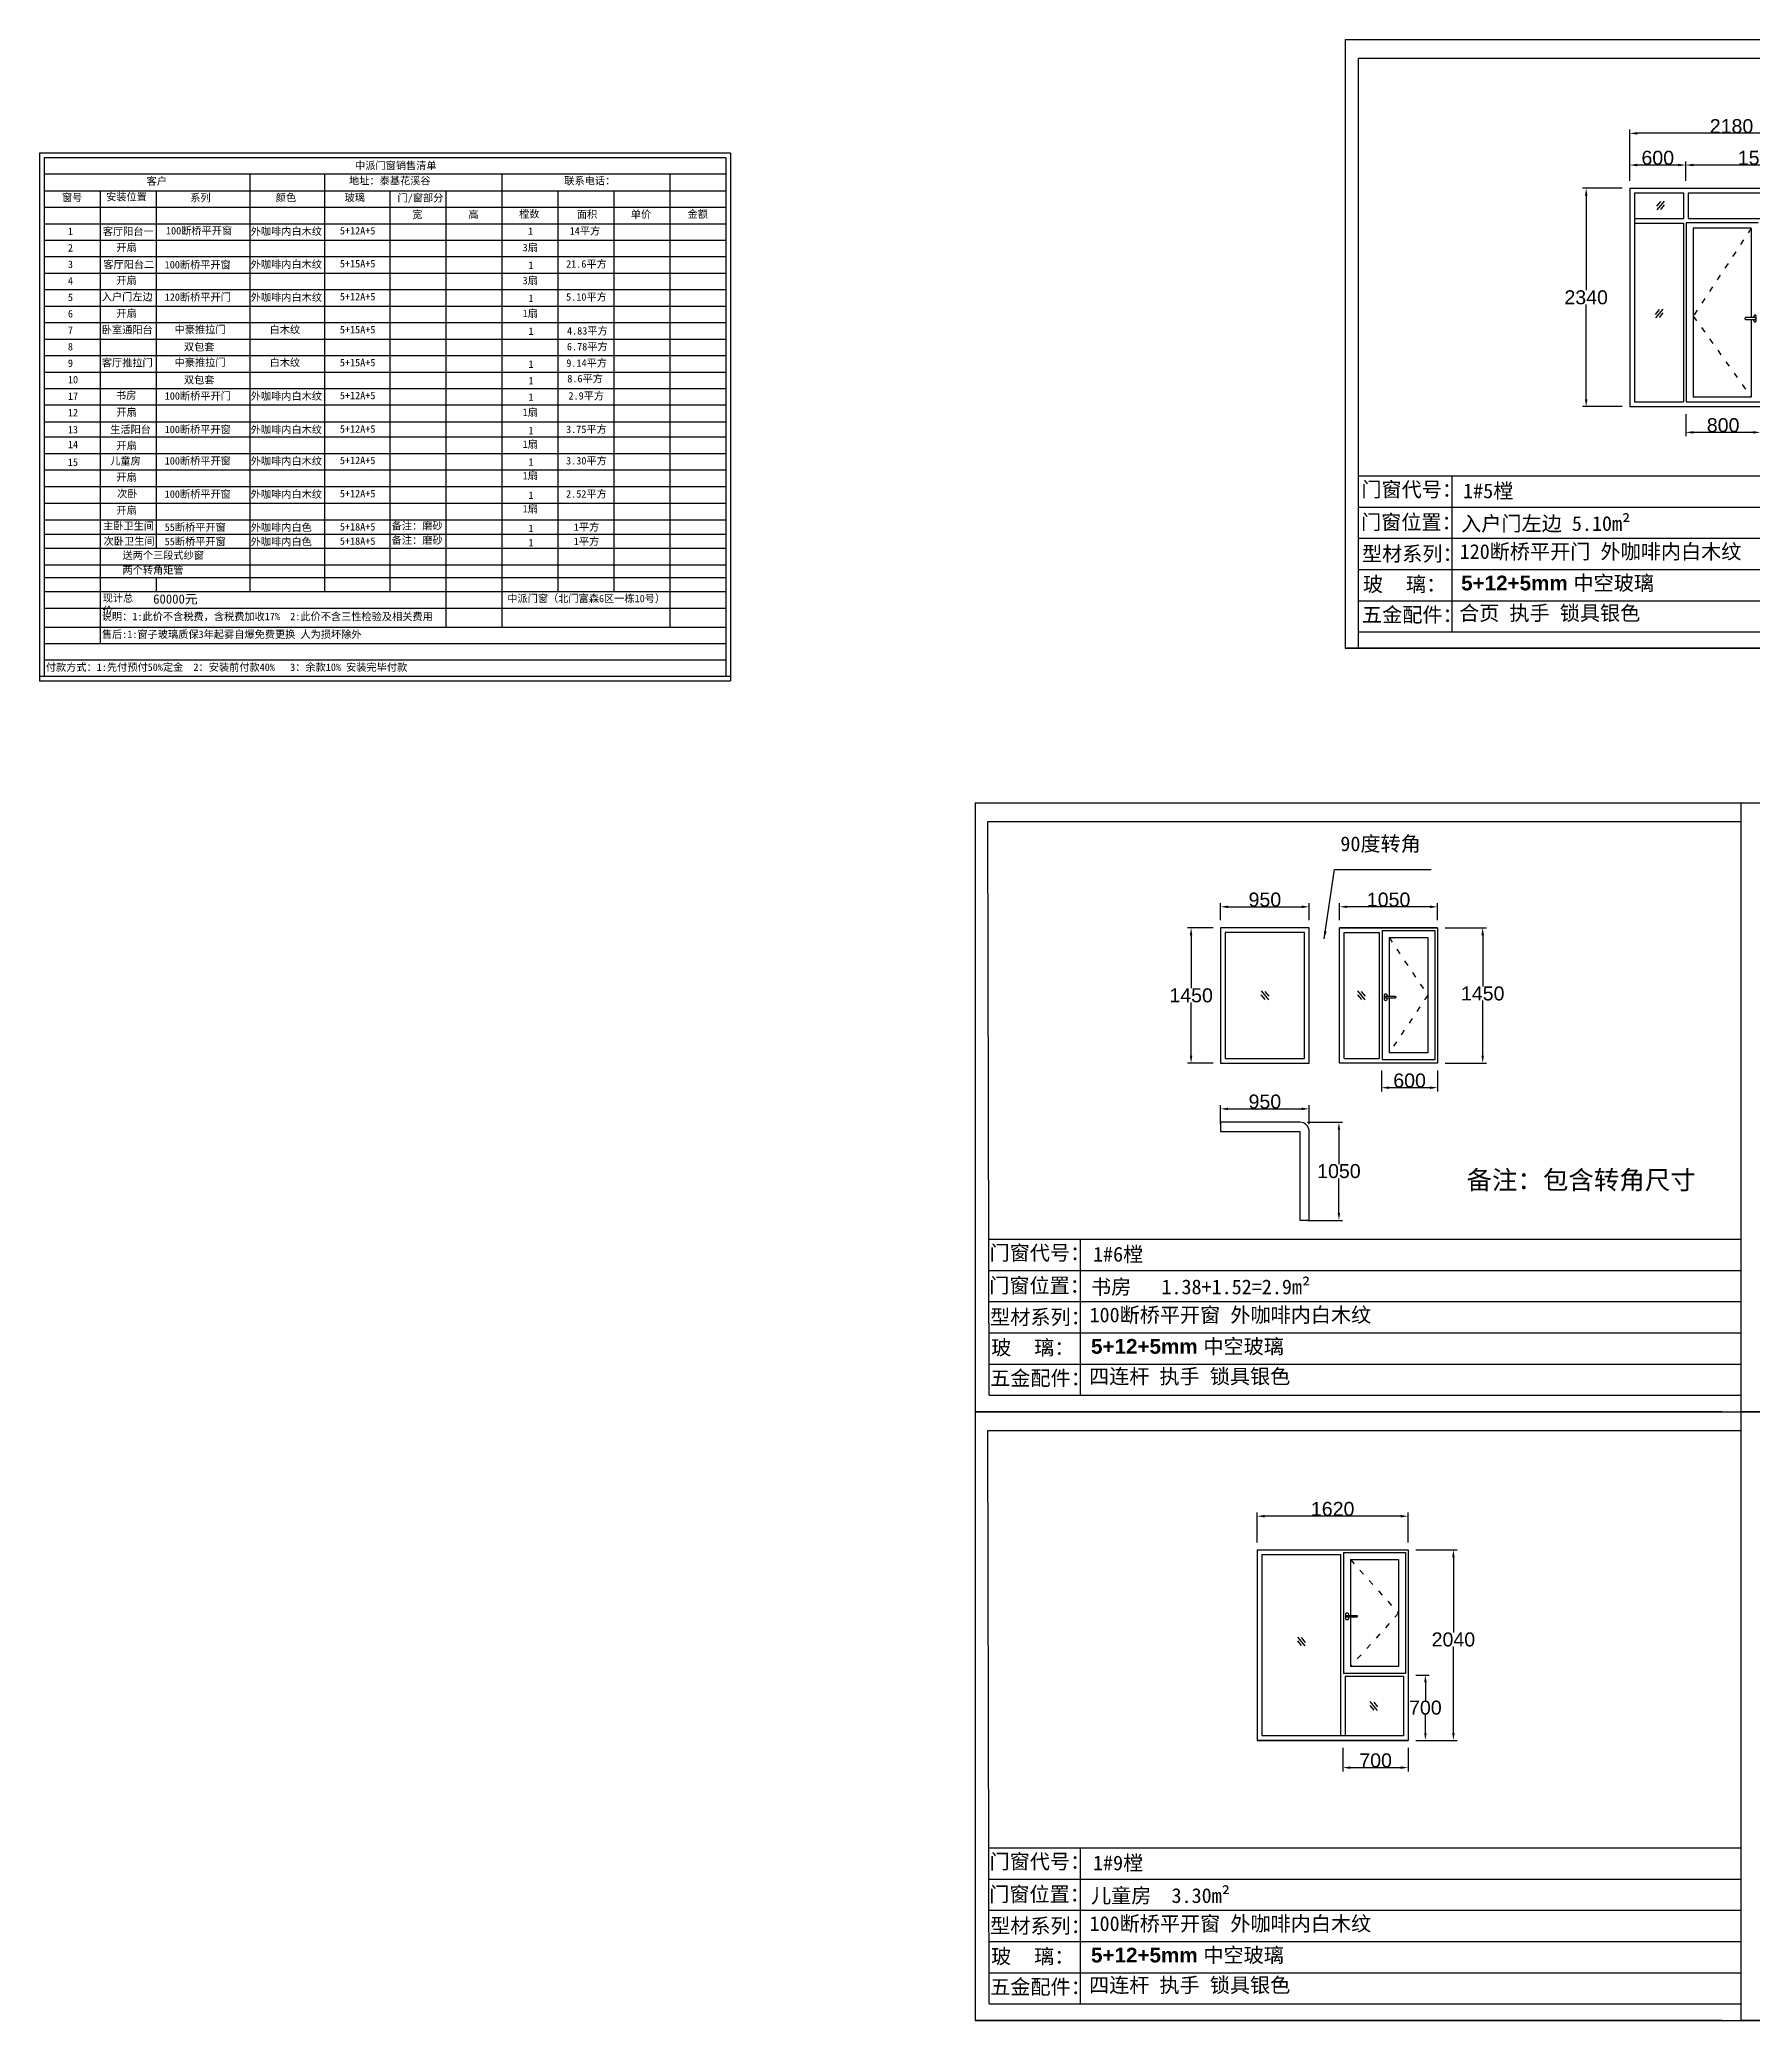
# Model space of a CAD drawing. Header units: inches. Extents: x -138455 to 599497, y -747149 to 13167.
# Drawn here: x 188930 to 207274, y -183062 to -161850 of the extents above; entities that cross this region are included whole.
import ezdxf

# ---------------------------------------------------------------- set-up
doc = ezdxf.new("R2010")
doc.units = ezdxf.units.IN
doc.header["$MEASUREMENT"] = 0
doc.header["$PDMODE"] = 35
doc.header["$PDSIZE"] = -3
doc.linetypes.add('ACAD_ISO03W100', pattern=[30, 12, -18])
doc.layers.add('0 @ 1', color=7, linetype='Continuous')
doc.styles.add('Annotative', font='arialbd.ttf')
doc.styles.get("Standard").update_dxf_attribs({"font": 'arial.ttf'})
doc.dimstyles.get("Standard").update_dxf_attribs({"dimtxt": 80, "dimasz": 70, "dimexe": 40, "dimexo": 80, "dimgap": 0, "dimtad": 1, "dimtih": 1, "dimtoh": 1, "dimdec": 0, "dimzin": 0, "dimdsep": 46, "dimtxsty": 'Standard', "dimcen": 0.09, "dimadec": 0, "dimazin": 0, "dimtfac": 1, "dimtdec": 0, "dimtofl": 0, "dimtmove": 0, "dimatfit": 3, "dimfxl": 0, "dimtolj": 1, "dimtzin": 0, "dimarcsym": 0})

# ---------------------------------------------------------------- blocks, each defined once
blk = doc.blocks.new('dzcs')
blk.add_lwpolyline([(142096, -3328), (142196, -3328, 0.414214), (142206, -3318), (142206, -3318, 0.414214), (142196, -3308), (142096, -3308, 0.414214), (142086, -3318), (142086, -3318, 0.414214)], format="xyb", close=True)
blk.add_lwpolyline([(142182, -3328), (142182, -3342, 0.414214), (142196, -3355), (142196, -3355, 0.414214), (142209, -3342), (142209, -3294, 0.414214), (142196, -3280), (142196, -3280, 0.414214), (142182, -3294), (142182, -3308)], format="xyb")
blk = doc.blocks.new('123as')
at = {"color": 0}
for p, q in [((90189, 51387), (90252, 51462)), ((90194, 51330), (90312, 51470)), ((90251, 51335), (90314, 51410))]:
    blk.add_line(p, q, dxfattribs=at)
blk = doc.blocks.new('*D376')
at = {"color": 0, "lineweight": -2, "transparency": 16777216}
for p, q in [((206561, -165861), (206561, -166096)), ((207361, -165811), (207361, -166096)), ((206641, -166056), (207281, -166056))]:
    blk.add_line(p, q, dxfattribs=at)
at = {"color": 0, "transparency": 16777216}
for points in [[(206641, -166043), (206641, -166070), (206561, -166056)], [(207281, -166043), (207281, -166070), (207361, -166056)]]:
    blk.add_solid(points, dxfattribs=at)
at = {"layer": 'Defpoints', "color": 0, "transparency": 16777216}
for p in [(206561, -165781), (207361, -165731), (207361, -166056)]:
    blk.add_point(p, dxfattribs=at)
at = {"color": 0, "transparency": 16777216, "insert": (206961, -165980), "char_height": 150, "attachment_point": 5}
blk.add_mtext('\\A1;800', dxfattribs=at)
blk = doc.blocks.new('*D377')
at = {"color": 0, "lineweight": -2, "transparency": 16777216}
for p, q in [((206561, -163361), (206561, -163154)), ((208061, -163194), (206641, -163194)), ((208141, -163361), (208141, -163154))]:
    blk.add_line(p, q, dxfattribs=at)
at = {"color": 0, "transparency": 16777216}
for points in [[(206641, -163180), (206641, -163207), (206561, -163194)], [(208061, -163180), (208061, -163207), (208141, -163194)]]:
    blk.add_solid(points, dxfattribs=at)
at = {"layer": 'Defpoints', "color": 0, "transparency": 16777216}
for p in [(206561, -163194), (206561, -163441), (208141, -163441)]:
    blk.add_point(p, dxfattribs=at)
at = {"color": 0, "transparency": 16777216, "insert": (207351, -163117), "char_height": 150, "attachment_point": 5}
blk.add_mtext('\\A1;1580', dxfattribs=at)
blk = doc.blocks.new('*D395')
at = {"color": 0, "lineweight": -2, "transparency": 16777216}
for p, q in [((205961, -163361), (205961, -163154)), ((206481, -163194), (206041, -163194)), ((206561, -163361), (206561, -163154))]:
    blk.add_line(p, q, dxfattribs=at)
at = {"color": 0, "transparency": 16777216}
for points in [[(206041, -163180), (206041, -163207), (205961, -163194)], [(206481, -163180), (206481, -163207), (206561, -163194)]]:
    blk.add_solid(points, dxfattribs=at)
at = {"layer": 'Defpoints', "color": 0, "transparency": 16777216}
for p in [(205961, -163194), (205961, -163441), (206561, -163441)]:
    blk.add_point(p, dxfattribs=at)
at = {"color": 0, "transparency": 16777216, "insert": (206261, -163117), "char_height": 150, "attachment_point": 5}
blk.add_mtext('\\A1;600', dxfattribs=at)
blk = doc.blocks.new('*D396')
at = {"color": 0, "lineweight": -2, "transparency": 16777216}
for p, q in [((205881, -163441), (205454, -163441)), ((205494, -163521), (205494, -164534)), ((205494, -165701), (205494, -164688)), ((205881, -165781), (205454, -165781))]:
    blk.add_line(p, q, dxfattribs=at)
at = {"color": 0, "transparency": 16777216}
for points in [[(205481, -163521), (205508, -163521), (205494, -163441)], [(205481, -165701), (205508, -165701), (205494, -165781)]]:
    blk.add_solid(points, dxfattribs=at)
at = {"layer": 'Defpoints', "color": 0, "transparency": 16777216}
for p in [(205961, -163441), (205494, -165781), (205961, -165781)]:
    blk.add_point(p, dxfattribs=at)
at = {"color": 0, "transparency": 16777216, "insert": (205494, -164611), "char_height": 150, "attachment_point": 5}
blk.add_mtext('\\A1;2340', dxfattribs=at)
blk = doc.blocks.new('*D378')
at = {"color": 0, "lineweight": -2, "transparency": 16777216}
for p, q in [((205961, -163361), (205961, -162814)), ((208061, -162854), (206041, -162854)), ((208141, -163361), (208141, -162814))]:
    blk.add_line(p, q, dxfattribs=at)
at = {"color": 0, "transparency": 16777216}
for points in [[(206041, -162841), (206041, -162868), (205961, -162854)], [(208061, -162841), (208061, -162868), (208141, -162854)]]:
    blk.add_solid(points, dxfattribs=at)
at = {"layer": 'Defpoints', "color": 0, "transparency": 16777216}
for p in [(205961, -162854), (205961, -163441), (208141, -163441)]:
    blk.add_point(p, dxfattribs=at)
at = {"color": 0, "transparency": 16777216, "insert": (207051, -162778), "char_height": 150, "attachment_point": 5}
blk.add_mtext('\\A1;2180', dxfattribs=at)
blk = doc.blocks.new('*D380')
at = {"color": 0, "lineweight": -2, "transparency": 16777216}
for p, q in [((202853, -171281), (202853, -171097)), ((203823, -171137), (202933, -171137)), ((203903, -171281), (203903, -171097))]:
    blk.add_line(p, q, dxfattribs=at)
at = {"color": 0, "transparency": 16777216}
for points in [[(202933, -171124), (202933, -171151), (202853, -171137)], [(203823, -171124), (203823, -171151), (203903, -171137)]]:
    blk.add_solid(points, dxfattribs=at)
at = {"layer": 'Defpoints', "color": 0, "transparency": 16777216}
for p in [(202853, -171137), (202853, -171361), (203903, -171361)]:
    blk.add_point(p, dxfattribs=at)
at = {"color": 0, "transparency": 16777216, "insert": (203378, -171061), "char_height": 150, "attachment_point": 5}
blk.add_mtext('\\A1;1050', dxfattribs=at)
blk = doc.blocks.new('*D381')
at = {"color": 0, "lineweight": -2, "transparency": 16777216}
for p, q in [((203983, -171361), (204426, -171361)), ((204386, -171441), (204386, -171989)), ((204386, -172731), (204386, -172142)), ((203983, -172811), (204426, -172811))]:
    blk.add_line(p, q, dxfattribs=at)
at = {"color": 0, "transparency": 16777216}
for points in [[(204372, -171441), (204399, -171441), (204386, -171361)], [(204372, -172731), (204399, -172731), (204386, -172811)]]:
    blk.add_solid(points, dxfattribs=at)
at = {"layer": 'Defpoints', "color": 0, "transparency": 16777216}
for p in [(203903, -171361), (203903, -172811), (204386, -172811)]:
    blk.add_point(p, dxfattribs=at)
at = {"color": 0, "transparency": 16777216, "insert": (204386, -172066), "char_height": 150, "attachment_point": 5}
blk.add_mtext('\\A1;1450', dxfattribs=at)
blk = doc.blocks.new('*D382')
at = {"color": 0, "lineweight": -2, "transparency": 16777216}
for p, q in [((203303, -172891), (203303, -173114)), ((203383, -173074), (203823, -173074)), ((203903, -172891), (203903, -173114))]:
    blk.add_line(p, q, dxfattribs=at)
at = {"color": 0, "transparency": 16777216}
for points in [[(203383, -173061), (203383, -173088), (203303, -173074)], [(203823, -173061), (203823, -173088), (203903, -173074)]]:
    blk.add_solid(points, dxfattribs=at)
at = {"layer": 'Defpoints', "color": 0, "transparency": 16777216}
for p in [(203303, -172811), (203903, -172811), (203903, -173074)]:
    blk.add_point(p, dxfattribs=at)
at = {"color": 0, "transparency": 16777216, "insert": (203603, -172998), "char_height": 150, "attachment_point": 5}
blk.add_mtext('\\A1;600', dxfattribs=at)
blk = doc.blocks.new('*D397')
at = {"color": 0, "lineweight": -2, "transparency": 16777216}
for p, q in [((201578, -171281), (201578, -171097)), ((201658, -171137), (202448, -171137)), ((202528, -171281), (202528, -171097))]:
    blk.add_line(p, q, dxfattribs=at)
at = {"color": 0, "transparency": 16777216}
for points in [[(201658, -171124), (201658, -171151), (201578, -171137)], [(202448, -171124), (202448, -171151), (202528, -171137)]]:
    blk.add_solid(points, dxfattribs=at)
at = {"layer": 'Defpoints', "color": 0, "transparency": 16777216}
for p in [(202528, -171137), (201578, -171361), (202528, -171361)]:
    blk.add_point(p, dxfattribs=at)
at = {"color": 0, "transparency": 16777216, "insert": (202053, -171061), "char_height": 150, "attachment_point": 5}
blk.add_mtext('\\A1;950', dxfattribs=at)
blk = doc.blocks.new('*D398')
at = {"color": 0, "lineweight": -2, "transparency": 16777216}
for p, q in [((201498, -171361), (201223, -171361)), ((201263, -171441), (201263, -172009)), ((201263, -172731), (201263, -172163)), ((201498, -172811), (201223, -172811))]:
    blk.add_line(p, q, dxfattribs=at)
at = {"color": 0, "transparency": 16777216}
for points in [[(201249, -171441), (201276, -171441), (201263, -171361)], [(201249, -172731), (201276, -172731), (201263, -172811)]]:
    blk.add_solid(points, dxfattribs=at)
at = {"layer": 'Defpoints', "color": 0, "transparency": 16777216}
for p in [(201578, -171361), (201263, -172811), (201578, -172811)]:
    blk.add_point(p, dxfattribs=at)
at = {"color": 0, "transparency": 16777216, "insert": (201263, -172086), "char_height": 150, "attachment_point": 5}
blk.add_mtext('\\A1;1450', dxfattribs=at)
blk = doc.blocks.new('*D385')
at = {"color": 0, "lineweight": -2, "transparency": 16777216}
for p, q in [((201969, -177944), (201969, -177623)), ((203509, -177663), (202049, -177663)), ((203589, -177944), (203589, -177623))]:
    blk.add_line(p, q, dxfattribs=at)
at = {"color": 0, "transparency": 16777216}
for points in [[(202049, -177650), (202049, -177676), (201969, -177663)], [(203509, -177650), (203509, -177676), (203589, -177663)]]:
    blk.add_solid(points, dxfattribs=at)
at = {"layer": 'Defpoints', "color": 0, "transparency": 16777216}
for p in [(201969, -177663), (201969, -178024), (203589, -178024)]:
    blk.add_point(p, dxfattribs=at)
at = {"color": 0, "transparency": 16777216, "insert": (202779, -177586), "char_height": 150, "attachment_point": 5}
blk.add_mtext('\\A1;1620', dxfattribs=at)
blk = doc.blocks.new('*D386')
at = {"color": 0, "lineweight": -2, "transparency": 16777216}
for p, q in [((203669, -178024), (204112, -178024)), ((204072, -178104), (204072, -178907)), ((204072, -179984), (204072, -179060)), ((203669, -180064), (204112, -180064))]:
    blk.add_line(p, q, dxfattribs=at)
at = {"color": 0, "transparency": 16777216}
for points in [[(204059, -178104), (204086, -178104), (204072, -178024)], [(204059, -179984), (204086, -179984), (204072, -180064)]]:
    blk.add_solid(points, dxfattribs=at)
at = {"layer": 'Defpoints', "color": 0, "transparency": 16777216}
for p in [(203589, -178024), (203589, -180064), (204072, -180064)]:
    blk.add_point(p, dxfattribs=at)
at = {"color": 0, "transparency": 16777216, "insert": (204072, -178984), "char_height": 150, "attachment_point": 5}
blk.add_mtext('\\A1;2040', dxfattribs=at)
blk = doc.blocks.new('*D387')
at = {"color": 0, "lineweight": -2, "transparency": 16777216}
for p, q in [((203669, -179364), (203812, -179364)), ((203772, -179444), (203772, -179637)), ((203772, -179984), (203772, -179790)), ((203669, -180064), (203812, -180064))]:
    blk.add_line(p, q, dxfattribs=at)
at = {"color": 0, "transparency": 16777216}
for points in [[(203759, -179444), (203786, -179444), (203772, -179364)], [(203759, -179984), (203786, -179984), (203772, -180064)]]:
    blk.add_solid(points, dxfattribs=at)
at = {"layer": 'Defpoints', "color": 0, "transparency": 16777216}
for p in [(203589, -179364), (203589, -180064), (203772, -180064)]:
    blk.add_point(p, dxfattribs=at)
at = {"color": 0, "transparency": 16777216, "insert": (203772, -179714), "char_height": 150, "attachment_point": 5}
blk.add_mtext('\\A1;700', dxfattribs=at)
blk = doc.blocks.new('*D389')
at = {"color": 0, "lineweight": -2, "transparency": 16777216}
for p, q in [((202889, -180144), (202889, -180396)), ((203589, -180144), (203589, -180396)), ((202969, -180356), (203509, -180356))]:
    blk.add_line(p, q, dxfattribs=at)
at = {"color": 0, "transparency": 16777216}
for points in [[(202969, -180342), (202969, -180369), (202889, -180356)], [(203509, -180342), (203509, -180369), (203589, -180356)]]:
    blk.add_solid(points, dxfattribs=at)
at = {"layer": 'Defpoints', "color": 0, "transparency": 16777216}
for p in [(202889, -180064), (203589, -180064), (203589, -180356)]:
    blk.add_point(p, dxfattribs=at)
at = {"color": 0, "transparency": 16777216, "insert": (203239, -180279), "char_height": 150, "attachment_point": 5}
blk.add_mtext('\\A1;700', dxfattribs=at)
blk = doc.blocks.new('*D410')
at = {"color": 0, "lineweight": -2, "transparency": 16777216}
for p, q in [((201578, -173465), (201578, -173261)), ((201658, -173301), (202448, -173301)), ((202528, -173465), (202528, -173261))]:
    blk.add_line(p, q, dxfattribs=at)
at = {"color": 0, "transparency": 16777216}
for points in [[(201658, -173288), (201658, -173314), (201578, -173301)], [(202448, -173288), (202448, -173314), (202528, -173301)]]:
    blk.add_solid(points, dxfattribs=at)
at = {"layer": 'Defpoints', "color": 0, "transparency": 16777216}
for p in [(202528, -173301), (201578, -173545), (202528, -173545)]:
    blk.add_point(p, dxfattribs=at)
at = {"color": 0, "transparency": 16777216, "insert": (202053, -173224), "char_height": 150, "attachment_point": 5}
blk.add_mtext('\\A1;950', dxfattribs=at)
blk = doc.blocks.new('*D411')
at = {"color": 0, "lineweight": -2, "transparency": 16777216}
for p, q in [((202508, -173445), (202886, -173445)), ((202846, -173525), (202846, -173892)), ((202846, -174415), (202846, -174045)), ((202508, -174495), (202886, -174495))]:
    blk.add_line(p, q, dxfattribs=at)
at = {"color": 0, "transparency": 16777216}
for points in [[(202833, -173525), (202859, -173525), (202846, -173445)], [(202833, -174415), (202859, -174415), (202846, -174495)]]:
    blk.add_solid(points, dxfattribs=at)
at = {"layer": 'Defpoints', "color": 0, "transparency": 16777216}
for p in [(202428, -173445), (202846, -173445), (202428, -174495)]:
    blk.add_point(p, dxfattribs=at)
at = {"color": 0, "transparency": 16777216, "insert": (202846, -173968), "char_height": 150, "attachment_point": 5}
blk.add_mtext('\\A1;1050', dxfattribs=at)

msp = doc.modelspace()

# ---------------------------------------------------------------- linework, layer by layer
for p, q in [((202912.8, -161850.5), (211113.5, -161850.5)), ((203050.7, -162050.5), (211113.5, -162050.5)), ((203050.7, -162050.5), (203050.7, -168369.1)), ((196330.2, -163066.4), (188930.2, -163066.4)), ((188930.2, -163066.4), (188930.2, -168718.8)), ((196280.2, -163116.4), (188980.2, -163116.4)), ((188980.2, -163116.4), (188980.2, -168668.8)), ((196280.2, -163116.4), (196280.2, -168668.8)), ((196330.2, -163066.4), (196330.2, -168718.8)), ((196280.2, -163292.4), (188980.2, -163292.4)), ((191180.2, -163292.4), (191180.2, -165057.1)), ((191980.2, -163292.4), (191980.2, -165586.5)), ((193880.2, -163292.4), (193880.2, -168140.8)), ((195680.2, -163292.4), (195680.2, -165057.1)), ((188980.2, -163468.9), (196280.2, -163468.9)), ((189580.2, -163468.9), (189580.2, -165057.1)), ((190180.2, -163468.9), (190180.2, -165057.1)), ((192680.2, -163468.9), (192680.2, -165586.5)), ((193280.2, -163468.9), (193280.2, -168140.8)), ((194480.2, -163468.9), (194480.2, -167759)), ((195080.2, -163468.9), (195080.2, -165057.1)), ((205961.1, -163440.9), (208141.1, -163440.9)), ((205961.1, -163440.9), (205961.1, -165780.9)), ((206011.1, -163490.9), (206536.1, -163490.9)), ((206011.1, -163490.9), (206011.1, -165730.9)), ((206536.1, -163490.9), (206536.1, -163765.9)), ((206586.1, -163490.9), (208091.1, -163490.9)), ((206586.1, -163490.9), (206586.1, -163765.9)), ((188980.2, -163645.4), (196280.2, -163645.4)), ((188980.2, -163821.8), (196280.2, -163821.8)), ((206011.1, -163765.9), (206536.1, -163765.9)), ((206011.1, -163815.9), (206536.1, -163815.9)), ((206536.1, -163815.9), (206536.1, -165730.9)), ((207336.1, -163812.1), (206566.1, -163812.1)), ((206566.1, -163812.1), (206566.1, -165730.9)), ((206586.1, -163765.9), (208091.1, -163765.9)), ((207261.1, -163870.9), (206641.1, -163870.9)), ((206641.1, -163870.9), (206641.1, -165677.4)), ((207261.1, -163870.9), (207261.1, -164826.8)), ((188980.2, -163998.3), (196280.2, -163998.3)), ((188980.2, -164174.8), (196280.2, -164174.8)), ((188980.2, -164351.2), (196280.2, -164351.2)), ((188980.2, -164527.7), (196280.2, -164527.7)), ((188980.2, -164704.2), (196280.2, -164704.2)), ((188980.2, -164880.6), (196280.2, -164880.6)), ((207261.1, -164846.8), (207261.1, -165677.4)), ((188980.2, -165057.1), (196280.2, -165057.1)), ((188980.2, -165233.6), (196280.2, -165233.6)), ((189580.2, -165057.1), (189580.2, -165763)), ((190180.2, -165057.1), (190180.2, -165586.5)), ((191180.2, -165057.1), (191180.2, -165586.5)), ((195080.2, -165057.1), (195080.2, -167759)), ((195680.2, -165057.1), (195680.2, -168140.8)), ((188980.2, -165410.1), (196280.2, -165410.1)), ((188980.2, -165586.5), (196280.2, -165586.5)), ((190180.2, -165586.5), (190180.2, -167298.2)), ((191180.2, -165586.5), (191180.2, -167759)), ((191980.2, -165586.5), (191980.2, -167759)), ((192680.2, -165586.5), (192680.2, -167759)), ((188980.2, -165763), (196280.2, -165763)), ((189580.2, -165763), (189580.2, -168316.8)), ((205961.1, -165780.9), (208141.1, -165780.9)), ((205961.1, -165780.9), (208141.1, -165780.9)), ((206011.1, -165730.9), (206536.1, -165730.9)), ((206566.1, -165730.9), (208091.1, -165730.9)), ((206641.1, -165677.4), (207261.1, -165677.4)), ((188980.2, -165944.8), (196280.2, -165944.8)), ((188980.2, -166103.9), (196280.2, -166103.9)), ((188980.2, -166281.6), (196280.2, -166281.6)), ((188980.2, -166459.2), (196280.2, -166459.2)), ((188980.2, -166636.9), (196280.2, -166636.9)), ((203061.8, -166521.6), (211113.5, -166521.6)), ((204056, -166521.6), (204056, -168193.4)), ((188980.2, -166814.5), (196280.2, -166814.5)), ((203061.8, -166856), (211113.5, -166856)), ((188980.2, -166992.2), (196280.2, -166992.2)), ((188980.2, -167145.1), (196280.2, -167145.1)), ((188980.2, -167298.2), (196280.2, -167298.2)), ((203061.8, -167190.4), (211113.5, -167190.4)), ((188980.2, -167473.6), (196280.2, -167473.6)), ((203061.8, -167524.7), (211113.5, -167524.7)), ((188980.2, -167610.7), (196280.2, -167610.7)), ((188980.2, -167759), (196280.2, -167759)), ((190180.2, -167610.7), (190180.2, -167759)), ((188980.2, -167939.9), (196280.2, -167939.9)), ((203061.8, -167859.1), (211113.5, -167859.1)), ((188980.2, -168140.8), (196280.2, -168140.8)), ((203062.4, -168193.4), (211113.5, -168193.4)), ((188980.2, -168316.8), (196280.2, -168316.8)), ((210913.5, -168369.1), (202912.8, -168369.1)), ((188980.2, -168492.8), (196280.2, -168492.8)), ((188930.2, -168668.8), (196330.2, -168668.8)), ((188930.2, -168718.8), (196330.2, -168718.8)), ((198948.9, -170025.2), (207149.6, -170025.2)), ((207149.6, -170025.2), (215550.4, -170025.2)), ((199086.8, -170225.2), (207149.6, -170225.2)), ((199098.5, -176368.2), (199087.2, -170225.2)), ((203902.5, -171361), (202852.5, -171361)), ((202852.5, -172811), (202852.5, -171361)), ((202852.5, -171361), (203902.5, -171361)), ((203307.5, -171391), (203307.5, -172776)), ((203307.5, -171391), (203872.5, -171391)), ((203872.5, -171391), (203872.5, -172776)), ((203902.5, -171361), (203902.5, -172811)), ((202902.5, -172761), (202902.5, -171411)), ((202902.5, -171411), (203277.5, -171411)), ((203277.5, -171411), (203277.5, -172761)), ((203382.5, -171466), (203382.5, -172095.2)), ((203382.5, -171466), (203797.5, -171466)), ((203797.5, -171466), (203797.5, -172701)), ((203382.5, -172115.2), (203382.5, -172701)), ((203902.5, -172811), (202852.5, -172811)), ((202902.5, -172761), (203277.5, -172761)), ((203872.5, -172776), (203307.5, -172776)), ((203797.5, -172701), (203382.5, -172701)), ((199097.9, -174696.4), (207149.6, -174696.4)), ((200073.5, -174696.4), (200073.5, -176368.2)), ((199097.9, -175030.8), (207149.6, -175030.8)), ((199097.9, -175365.1), (207149.6, -175365.1)), ((199097.9, -175699.5), (207149.6, -175699.5)), ((199097.9, -176033.8), (207149.6, -176033.8)), ((199098.5, -176368.2), (207149.6, -176368.2)), ((206949.6, -176543.8), (198948.9, -176543.8)), ((198948.9, -176543.8), (206949.6, -176543.8)), ((198948.9, -176543.8), (207149.6, -176543.8)), ((215150.4, -176543.8), (207149.6, -176543.8)), ((207149.6, -176543.8), (215350.4, -176543.8)), ((207149.6, -176543.8), (215350.4, -176543.8)), ((199086.8, -176743.8), (207149.6, -176743.8)), ((199098.5, -182886.8), (199087.2, -176743.8)), ((201969.4, -178023.6), (203589.4, -178023.6)), ((201969.4, -178023.6), (201969.4, -180063.6)), ((202019.4, -178073.6), (202019.4, -180013.6)), ((202019.4, -178073.6), (202864.4, -178073.6)), ((202864.4, -178073.6), (202864.4, -180013.6)), ((202894.4, -178053.6), (202894.4, -179348.6)), ((202894.4, -178053.6), (203559.4, -178053.6)), ((202969.4, -178128.6), (202969.4, -178725.1)), ((202969.4, -178128.6), (203484.4, -178128.6)), ((203484.4, -178128.6), (203484.4, -179273.6)), ((203559.4, -178053.6), (203559.4, -179348.6)), ((203589.4, -178023.6), (203589.4, -180063.6)), ((202969.4, -178745.1), (202969.4, -179273.6)), ((203559.4, -179348.6), (202894.4, -179348.6)), ((203539.4, -179378.6), (202914.4, -179378.6)), ((202914.4, -179378.6), (202914.4, -180013.6)), ((203484.4, -179273.6), (202969.4, -179273.6)), ((203539.4, -179378.6), (203539.4, -180013.6)), ((203589.4, -180063.6), (201969.4, -180063.6)), ((201969.4, -180063.6), (203589.4, -180063.6)), ((203539.4, -180013.6), (202019.4, -180013.6)), ((199097.9, -181215), (207149.6, -181215)), ((200073.5, -181215), (200073.5, -182886.8)), ((199097.9, -181549.3), (207149.6, -181549.3)), ((199097.9, -181883.7), (207149.6, -181883.7)), ((199097.9, -182218.1), (207149.6, -182218.1)), ((199097.9, -182552.4), (207149.6, -182552.4)), ((199098.5, -182886.8), (207149.6, -182886.8)), ((206949.6, -183062.4), (198948.9, -183062.4)), ((198948.9, -183062.4), (206949.6, -183062.4)), ((215150.4, -183062.4), (207149.6, -183062.4)), ((207149.6, -183062.4), (215550.4, -183062.4))]:
    msp.add_line(p, q)
for points in [[(202912.8, -161850.5), (202912.8, -168369.1), (211113.5, -168369.1)], [(198948.9, -170025.2), (198948.9, -176543.8), (207149.6, -176543.8)], [(207149.6, -170025.2), (207149.6, -176543.8), (215350.4, -176543.8)], [(198948.9, -176543.8), (198948.9, -183062.4), (207149.6, -183062.4)], [(207149.6, -176543.8), (207149.6, -183062.4), (215350.4, -183062.4)]]:
    msp.add_lwpolyline(points)
at = {"linetype": 'ACAD_ISO03W100', "ltscale": 5}
for points in [[(207261.1, -163870.9), (206641.1, -164811.7), (207261.1, -165677.4)], [(203382.5, -171466), (203797.5, -172083.5), (203382.5, -172701)], [(202969.4, -178128.6), (203484.4, -178701.1), (202969.4, -179273.6)]]:
    msp.add_lwpolyline(points, dxfattribs=at)
for points in [[(201578.4, -171361), (201578.4, -172811), (202528.4, -172811), (202528.4, -171361)], [(201628.4, -171411), (201628.4, -172761), (202478.4, -172761), (202478.4, -171411)]]:
    msp.add_lwpolyline(points, close=True)
msp.add_lwpolyline([(202528.4, -173544.7, 0.4142136), (202428.4, -173444.7), (201578.4, -173444.7), (201578.4, -173544.7), (202428.4, -173544.7), (202428.4, -174494.7), (202528.4, -174494.7), (202528.4, -173544.7)], format="xyb")

# ---------------------------------------------------------------- block references
at = {"yscale": 0.6684526412304121, "zscale": 0.6684526412304121}
for p, xscale in [((145963.7, -197984.3), 0.6684526412304121), ((145949.7, -199142.3), 0.6684526412304121), ((262385.4, -206443.8), -0.6684526412304121), ((263418.8, -206443.8), -0.6684526412304121), ((262775, -213363.7), -0.6684526412304121), ((263551, -214054.3), -0.6684526412304121)]:
    msp.add_blockref('123as', p, dxfattribs=dict(at, xscale=xscale))
msp.add_blockref('dzcs', (65107.4, -161519.1))
at = {"xscale": -1}
for p in [(345542, -168787.4), (345129.7, -175417.3)]:
    msp.add_blockref('dzcs', p, dxfattribs=at)

# ---------------------------------------------------------------- texts
at = {"layer": '0 @ 1', "style": 'Annotative'}
for s, p in [('门窗代号：', (203086.5, -166746.9)), ('门窗位置：', (203083.1, -167096.7)), ('型材系列：', (203093, -167435)), ('玻    璃：', (203103.2, -167761.6)), ('五金配件：', (203093.3, -168088.5)), ('门窗代号：', (199104, -174921.7)), ('门窗位置：', (199100.6, -175271.5)), ('型材系列：', (199110.5, -175609.8)), ('玻    璃：', (199120.8, -175936.4)), ('五金配件：', (199110.9, -176263.3)), ('门窗代号：', (199104, -181440.3)), ('门窗位置：', (199100.6, -181790.1)), ('型材系列：', (199110.5, -182128.4)), ('玻    璃：', (199120.8, -182455)), ('五金配件：', (199110.9, -182781.9))]:
    msp.add_text(s, height=158.06, dxfattribs=at).set_placement(p)
at = {"layer": '0 @ 1', "attachment_point": 1, "style": 'Annotative'}
for s, width, insert, char_height in [('{\\fSimSun|b1|i0|c134|p2;客户}', 485.592, (190076.5, -163325.7), 80), ('{\\fSimSun|b1|i0|c134|p2;地址：泰基花溪谷}', 1564.514, (192244.7, -163321.5), 80), ('{\\fSimSun|b1|i0|c134|p2;中派门窗销售清单}', 1381.442, (192308.9, -163159), 80), ('{\\fSimSun|b1|i0|c134|p2;联系电话：}', 603.897, (194550.3, -163321.7), 80), ('{\\fSimSun|b1|i0|c134|p2;窗号}', 485.592, (189168.9, -163501.5), 80), ('{\\fSimSun|b1|i0|c134|p2;安装位置}', 485.592, (189642.8, -163494.3), 80), ('{\\fSimSun|b1|i0|c134|p2;系列}', 485.592, (190543.7, -163503.7), 80), ('{\\fSimSun|b1|i0|c134|p2;颜色}', 485.592, (191459.6, -163501.7), 80), ('{\\fSimSun|b1|i0|c134|p2;玻璃}', 485.592, (192197.1, -163501.7), 80), ('{\\fSimSun|b1|i0|c134|p2;门/窗部分}', 603.897, (192763.4, -163505.6), 80), ('{\\fSimSun|b1|i0|c134|p2;宽}', 603.897, (192921.8, -163684.4), 80), ('{\\fSimSun|b1|i0|c134|p2;高}', 603.897, (193521.8, -163684.4), 80), ('{\\fSimSun|b1|i0|c134|p2;樘数}', 603.897, (194065.2, -163677.4), 80), ('{\\fSimSun|b1|i0|c134|p2;面积}', 603.897, (194683.7, -163681.2), 80), ('{\\fSimSun|b1|i0|c134|p2;单价}', 603.897, (195261.4, -163681.2), 80), ('{\\fSimSun|b1|i0|c134|p2;金额}', 603.897, (195870.1, -163678.4), 80), ('{\\fSimSun|b1|i0|c134|p2;1}', 485.592, (189233.3, -163863.8), 80), ('{\\fSimSun|b1|i0|c134|p2;客厅阳台一}', 921.091, (189606.7, -163864.3), 80), ('{\\fSimSun|b1|i0|c134|p2;100断桥平开窗}', 921.091, (190283.6, -163856.5), 80), ('{\\fSimSun|b1|i0|c134|p2;外咖啡内白木纹}', 840.838, (191191.2, -163863.8), 80), ('{\\fSimSun|b1|i0|c134|p2;5+12A+5}', 753.781, (192145.9, -163857.1), 80), ('{\\fSimSun|b1|i0|c134|p2;1}', 753.781, (194162.6, -163860.3), 80), ('{\\fSimSun|b1|i0|c134|p2;14平方}', 753.781, (194607.4, -163859), 80), ('{\\fSimSun|b1|i0|c134|p2;2}', 485.592, (189233.3, -164040.2), 80), ('{\\fSimSun|b1|i0|c134|p2;开扇}', 753.781, (189752.7, -164035.6), 80), ('{\\fSimSun|b1|i0|c134|p2;3扇}', 753.781, (194103.6, -164036.7), 80), ('{\\fSimSun|b1|i0|c134|p2;3}', 485.592, (189233.3, -164216.7), 80), ('{\\fSimSun|b1|i0|c134|p2;客厅阳台二}', 921.091, (189612.6, -164218.7), 80), ('{\\fSimSun|b1|i0|c134|p2;开扇}', 753.781, (189752.7, -164388.5), 80), ('{\\fSimSun|b1|i0|c134|p2;100断桥平开窗}', 921.091, (190269.6, -164221.4), 80), ('{\\fSimSun|b1|i0|c134|p2;外咖啡内白木纹}', 840.838, (191191.2, -164216.7), 80), ('{\\fSimSun|b1|i0|c134|p2;5+15A+5}', 753.781, (192145.9, -164210), 80), ('{\\fSimSun|b1|i0|c134|p2;3扇}', 753.781, (194103.6, -164389.7), 80), ('{\\fSimSun|b1|i0|c134|p2;1}', 753.781, (194165.8, -164226.9), 80), ('{\\fSimSun|b1|i0|c134|p2;21.6平方}', 753.781, (194569.1, -164213.2), 80), ('{\\fSimSun|b1|i0|c134|p2;4}', 485.592, (189233.3, -164393.2), 80), ('{\\fSimSun|b1|i0|c134|p2;5}', 485.592, (189233.3, -164569.6), 80), ('{\\fSimSun|b1|i0|c134|p2;入户门左边}', 921.091, (189596.2, -164564.6), 80), ('{\\fSimSun|b1|i0|c134|p2;120断桥平开门}', 753.781, (190270, -164567.7), 80), ('{\\fSimSun|b1|i0|c134|p2;外咖啡内白木纹}', 840.838, (191191.2, -164569.6), 80), ('{\\fSimSun|b1|i0|c134|p2;5+12A+5}', 753.781, (192145.9, -164563), 80), ('{\\fSimSun|b1|i0|c134|p2;1}', 753.781, (194165.8, -164579.8), 80), ('{\\fSimSun|b1|i0|c134|p2;5.10平方}', 753.781, (194569.1, -164566.2), 80), ('{\\fSimSun|b1|i0|c134|p2;6}', 485.592, (189233.3, -164746.1), 80), ('{\\fSimSun|b1|i0|c134|p2;开扇}', 753.781, (189752.7, -164741.5), 80), ('{\\fSimSun|b1|i0|c134|p2;1扇}', 753.781, (194103.6, -164742.6), 80), ('{\\fSimSun|b1|i0|c134|p2;7}', 485.592, (189233.3, -164922.6), 80), ('{\\fSimSun|b1|i0|c134|p2;卧室通阳台}', 921.091, (189596.2, -164917.5), 80), ('{\\fSimSun|b1|i0|c134|p2;中豪推拉门}', 753.781, (190376.2, -164914), 80), ('{\\fSimSun|b1|i0|c134|p2;白木纹}', 840.838, (191393.6, -164916), 80), ('{\\fSimSun|b1|i0|c134|p2;5+15A+5}', 753.781, (192145.9, -164915.9), 80), ('{\\fSimSun|b1|i0|c134|p2;1}', 753.781, (194165.8, -164932.7), 80), ('{\\fSimSun|b1|i0|c134|p2;4.83平方}', 753.781, (194578.9, -164929.1), 80), ('{\\fSimSun|b1|i0|c134|p2;8}', 485.592, (189233.3, -165099), 80), ('{\\fSimSun|b1|i0|c134|p2;双包套}', 753.781, (190475.8, -165101.3), 80), ('{\\fSimSun|b1|i0|c134|p2;6.78平方}', 753.781, (194577.9, -165098.8), 80), ('{\\fSimSun|b1|i0|c134|p2;9}', 485.592, (189233.3, -165275.5), 80), ('{\\fSimSun|b1|i0|c134|p2;10}', 485.592, (189233.3, -165452), 80), ('{\\fSimSun|b1|i0|c134|p2;客厅推拉门}', 921.091, (189596.2, -165270.5), 80), ('{\\fSimSun|b1|i0|c134|p2;中豪推拉门}', 753.781, (190376.2, -165267), 80), ('{\\fSimSun|b1|i0|c134|p2;双包套}', 753.781, (190475.8, -165454.2), 80), ('{\\fSimSun|b1|i0|c134|p2;白木纹}', 840.838, (191393.6, -165268.9), 80), ('{\\fSimSun|b1|i0|c134|p2;5+15A+5}', 753.781, (192145.9, -165268.8), 80), ('{\\fSimSun|b1|i0|c134|p2;1}', 753.781, (194165.8, -165285.7), 80), ('{\\fSimSun|b1|i0|c134|p2;9.14平方}', 753.781, (194571.3, -165273.8), 80), ('{\\fSimSun|b1|i0|c134|p2;8.6平方}', 753.781, (194581.8, -165441.3), 80), ('{\\fSimSun|b1|i0|c134|p2;17}', 485.592, (189233.3, -165628.5), 80), ('{\\fSimSun|b1|i0|c134|p2;书房}', 921.091, (189748.1, -165619.8), 80), ('{\\fSimSun|b1|i0|c134|p2;100断桥平开门}', 753.781, (190270, -165626.5), 80), ('{\\fSimSun|b1|i0|c134|p2;外咖啡内白木纹}', 840.838, (191191.2, -165628.5), 80), ('{\\fSimSun|b1|i0|c134|p2;5+12A+5}', 753.781, (192145.9, -165621.8), 80), ('{\\fSimSun|b1|i0|c134|p2;1}', 753.781, (194165.8, -165462.2), 80), ('{\\fSimSun|b1|i0|c134|p2;1}', 753.781, (194165.8, -165638.6), 80), ('{\\fSimSun|b1|i0|c134|p2;2.9平方}', 753.781, (194594.4, -165625), 80), ('{\\fSimSun|b1|i0|c134|p2;12}', 485.592, (189233.3, -165804.9), 80), ('{\\fSimSun|b1|i0|c134|p2;开扇}', 753.781, (189752.7, -165800.3), 80), ('{\\fSimSun|b1|i0|c134|p2;1扇}', 753.781, (194103.6, -165801.5), 80), ('{\\fSimSun|b1|i0|c134|p2;13}', 485.592, (189233.3, -165986.7), 80), ('{\\fSimSun|b1|i0|c134|p2;生活阳台}', 921.091, (189686.5, -165984.9), 80), ('{\\fSimSun|b1|i0|c134|p2;100断桥平开窗}', 753.781, (190270, -165984.8), 80), ('{\\fSimSun|b1|i0|c134|p2;外咖啡内白木纹}', 840.838, (191191.2, -165986.7), 80), ('{\\fSimSun|b1|i0|c134|p2;5+12A+5}', 753.781, (192145.9, -165980), 80), ('{\\fSimSun|b1|i0|c134|p2;1}', 753.781, (194165.8, -165996.9), 80), ('{\\fSimSun|b1|i0|c134|p2;3.75平方}', 753.781, (194569.1, -165983.2), 80), ('{\\fSimSun|b1|i0|c134|p2;14}', 485.592, (189233.3, -166145.8), 80), ('{\\fSimSun|b1|i0|c134|p2;开扇}', 753.781, (189752.7, -166158.5), 80), ('{\\fSimSun|b1|i0|c134|p2;1扇}', 753.781, (194103.6, -166142.4), 80), ('{\\fSimSun|b1|i0|c134|p2;15}', 485.592, (189232.6, -166335.4), 80), ('{\\fSimSun|b1|i0|c134|p2;儿童房}', 921.091, (189686.5, -166321.7), 80), ('{\\fSimSun|b1|i0|c134|p2;开扇}', 753.781, (189752.7, -166495.3), 80), ('{\\fSimSun|b1|i0|c134|p2;100断桥平开窗}', 753.781, (190270, -166321.6), 80), ('{\\fSimSun|b1|i0|c134|p2;外咖啡内白木纹}', 840.838, (191191.2, -166323.5), 80), ('{\\fSimSun|b1|i0|c134|p2;5+12A+5}', 753.781, (192145.9, -166316.8), 80), ('{\\fSimSun|b1|i0|c134|p2;1扇}', 753.781, (194103.6, -166479.2), 80), ('{\\fSimSun|b1|i0|c134|p2;1}', 753.781, (194165.8, -166333.7), 80), ('{\\fSimSun|b1|i0|c134|p2;3.30平方}', 753.781, (194569.1, -166320), 80), ('{\\fSimSun|b1|i0|c134|p2;次卧}', 921.091, (189760.5, -166673.1), 80), ('{\\fSimSun|b1|i0|c134|p2;100断桥平开窗}', 753.781, (190270, -166676.9), 80), ('{\\fSimSun|b1|i0|c134|p2;外咖啡内白木纹}', 840.838, (191191.2, -166678.8), 80), ('{\\fSimSun|b1|i0|c134|p2;5+12A+5}', 753.781, (192145.9, -166672.1), 80), ('{\\fSimSun|b1|i0|c134|p2;1}', 753.781, (194165.8, -166689), 80), ('{\\fSimSun|b1|i0|c134|p2;2.52平方}', 753.781, (194569.1, -166675.3), 80), ('{\\fSimSun|b1|i0|c134|p2;1#5樘}', 4396.385, (204175.8, -166603.8), 158.063), ('{\\fSimSun|b1|i0|c134|p2;开扇}', 753.781, (189752.7, -166850.7), 80), ('{\\fSimSun|b1|i0|c134|p2;1扇}', 753.781, (194103.6, -166834.5), 80), ('{\\fSimSun|b1|i0|c134|p2;入户门左边 5.10m²}', 4396.385, (204155.2, -166953.6), 158.063), ('{\\fSimSun|b1|i0|c134|p2;主卧卫生间}', 921.091, (189610.2, -167018.5), 80), ('{\\fSimSun|b1|i0|c134|p2;55断桥平开窗}', 753.781, (190270, -167032.2), 80), ('{\\fSimSun|b1|i0|c134|p2;外咖啡内白色}', 840.838, (191191.2, -167034.1), 80), ('{\\fSimSun|b1|i0|c134|p2;5+18A+5}', 753.781, (192145.9, -167027.4), 80), ('{\\fSimSun|b1|i0|c134|p2;备注：磨砂}', 753.781, (192701, -167018), 80), ('{\\fSimSun|b1|i0|c134|p2;1}', 753.781, (194165.8, -167044.3), 80), ('{\\fSimSun|b1|i0|c134|p2;1平方}', 753.781, (194651.8, -167030.6), 80), ('{\\fSimSun|b1|i0|c134|p2;次卧卫生间}', 921.091, (189615.8, -167181.3), 80), ('{\\fSimSun|b1|i0|c134|p2;送两个三段式纱窗}', 921.091, (189817.6, -167332.6), 80), ('{\\fSimSun|b1|i0|c134|p2;55断桥平开窗}', 753.781, (190270, -167185.1), 80), ('{\\fSimSun|b1|i0|c134|p2;外咖啡内白色}', 840.838, (191191.2, -167187), 80), ('{\\fSimSun|b1|i0|c134|p2;5+18A+5}', 753.781, (192145.9, -167180.4), 80), ('{\\fSimSun|b1|i0|c134|p2;备注：磨砂}', 753.781, (192701, -167170.9), 80), ('{\\fSimSun|b1|i0|c134|p2;1}', 753.781, (194165.8, -167197.2), 80), ('{\\fSimSun|b1|i0|c134|p2;1平方}', 753.781, (194651.8, -167183.6), 80), ('{\\fSimSun|b1|i0|c134|p2;120断桥平开门 外咖啡内白木纹}', 4396.385, (204139, -167253.7), 158.063), ('{\\fSimSun|b1|i0|c134|p2;两个转角矩管}', 921.091, (189817.2, -167491.2), 80), ('5+12+5mm {\\fSimSun|b1|i0|c134|p2;中空玻璃 }', 5972.399, (204155.2, -167590.6), 158.063), ('{\\fSimSun|b1|i0|c134|p2;现计总价：}', 485.592, (189605.3, -167790.9), 80), ('{\\fSimSun|b1|i0|c134|p2;中派门窗（北门富森6区一栋10号）}', 1756.126, (193938.9, -167795.3), 80), ('{\\fSimSun|b1|i0|c134|p2;说明：1:此价不含税费，含税费加收17%  2:此价不含三性检验及相关费用}', 3920.385, (189596.5, -167988.3), 80), ('{\\fSimSun|b1|i0|c134|p2;60000元 }', 2644.65, (190146.1, -167791.2), 100), ('{\\fSimSun|b1|i0|c134|p2;合页 执手 锁具银色}', 4396.385, (204134, -167912.2), 158.063), ('{\\fSimSun|b1|i0|c134|p2;售后:1:窗子玻璃质保3年起雾自爆免费更换 人为损坏除外  }', 6510.182, (189596.5, -168179.2), 80), ('{\\fSimSun|b1|i0|c134|p2;付款方式：1:先付预付50%定金  2：安装前付款40%   3：余款10% 安装完毕付款}', 6510.182, (188996.5, -168531.2), 80), ('{\\fSimSun|b1|i0|c134|p2;90度转角}', 4396.385, (202861.5, -170383), 158.063), ('{\\fSimSun|b1|i0|c134|p2;备注：包含转角尺寸}', 4396.385, (204212.5, -173962), 200), ('{\\fSimSun|b1|i0|c134|p2;1#6樘}', 4396.385, (200211.9, -174778.6), 158.063), ('{\\fSimSun|b1|i0|c134|p2;书房   1.38+1.52=2.9m²}', 4396.385, (200191.3, -175128.4), 158.063), ('{\\fSimSun|b1|i0|c134|p2;100断桥平开窗 外咖啡内白木纹}', 4396.385, (200175.1, -175428.5), 158.063), ('5+12+5mm {\\fSimSun|b1|i0|c134|p2;中空玻璃 }', 5972.399, (200191.3, -175765.4), 158.063), ('{\\fSimSun|b1|i0|c134|p2;四连杆 执手 锁具银色}', 4396.385, (200170.1, -176087), 158.063), ('{\\fSimSun|b1|i0|c134|p2;1#9樘}', 4396.385, (200211.9, -181297.2), 158.063), ('{\\fSimSun|b1|i0|c134|p2;儿童房  3.30m²}', 4396.385, (200191.3, -181647), 158.063), ('{\\fSimSun|b1|i0|c134|p2;100断桥平开窗 外咖啡内白木纹}', 4396.385, (200175.1, -181947.1), 158.063), ('5+12+5mm {\\fSimSun|b1|i0|c134|p2;中空玻璃 }', 5972.399, (200191.3, -182284), 158.063), ('{\\fSimSun|b1|i0|c134|p2;四连杆 执手 锁具银色}', 4396.385, (200170.1, -182605.5), 158.063)]:
    msp.add_mtext_dynamic_manual_height_columns(s, width=width, gutter_width=903.5, heights=[0], dxfattribs=dict(at, insert=insert, char_height=char_height))

# ---------------------------------------------------------------- dimensions: what is measured, and where the dimension line sits
for base, p1, p2, angle, picture, middle in [((205961.1, -162854.2), (208141.1, -163440.9), (205961.1, -163440.9), 180, '*D378', (207051.1, -162777.6)), ((205961.1, -163193.6), (206561.1, -163440.9), (205961.1, -163440.9), 180, '*D395', (206261.1, -163117)), ((206561.1, -163193.6), (208141.1, -163440.9), (206561.1, -163440.9), 180, '*D377', (207351.1, -163117)), ((205494.5, -165780.9), (205961.1, -163440.9), (205961.1, -165780.9), 90, '*D396', (205494.5, -164610.9)), ((201262.7, -172811), (201578.4, -171361), (201578.4, -172811), 90, '*D398', (201262.7, -172086)), ((201969.4, -177663.1), (203589.4, -178023.6), (201969.4, -178023.6), 180, '*D385', (202779.4, -177586.5)), ((203772.4, -180063.6), (203589.4, -179363.6), (203589.4, -180063.6), 90, '*D387', (203772.4, -179713.6))]:
    dim = msp.add_linear_dim(base=base, p1=p1, p2=p2, angle=angle, dimstyle='Standard', override={"dimtxt": 150, "dimasz": 80})
    dim.commit()
    dim.dimension.update_dxf_attribs({"geometry": picture, "text_midpoint": middle})
for base, p1, p2, picture, middle in [((207361.1, -166056.5), (206561.1, -165780.9), (207361.1, -165730.9), '*D376', (206961.1, -165979.9)), ((202528.4, -171137.5), (201578.4, -171361), (202528.4, -171361), '*D397', (202053.4, -171060.9)), ((202528.4, -173300.9), (201578.4, -173544.7), (202528.4, -173544.7), '*D410', (202053.4, -173224.3))]:
    dim = msp.add_linear_dim(base=base, p1=p1, p2=p2, dimstyle='Standard', override={"dimtxt": 150, "dimasz": 80})
    dim.commit()
    dim.dimension.update_dxf_attribs({"geometry": picture, "text_midpoint": middle})
for base, p1, p2, angle, picture, middle in [((202852.5, -171137.5), (203902.5, -171361), (202852.5, -171361), 180, '*D380', (203377.5, -171137.5)), ((204385.6, -172811), (203902.5, -171361), (203902.5, -172811), 90, '*D381', (204385.6, -172065.7)), ((203902.5, -173074.3), (203302.5, -172811), (203902.5, -172811), 180, '*D382', (203602.5, -173074.3)), ((202845.9, -173444.7), (202428.4, -174494.7), (202428.4, -173444.7), 90, '*D411', (202845.9, -173968.2)), ((204072.5, -180063.6), (203589.4, -178023.6), (203589.4, -180063.6), 90, '*D386', (204072.5, -178983.6))]:
    dim = msp.add_linear_dim(base=base, p1=p1, p2=p2, angle=angle, dimstyle='Standard', override={"dimtxt": 150, "dimasz": 80})
    dim.commit()
    dim.dimension.update_dxf_attribs({"geometry": picture, "text_midpoint": middle, "dimtype": 160})
dim = msp.add_linear_dim(base=(203589.4, -180355.8), p1=(202889.4, -180063.6), p2=(203589.4, -180063.6), dimstyle='Standard', override={"dimtxt": 150, "dimasz": 80})
dim.commit()
dim.dimension.update_dxf_attribs({"geometry": '*D389', "text_midpoint": (203239.4, -180355.8), "dimtype": 160})

# ---------------------------------------------------------------- leaders
msp.add_leader([(202688.6, -171478.6), (202798.7, -170738.7), (203834.4, -170738.7)], dimstyle='Standard', override={"dimtxt": 150, "dimasz": 80})

doc.saveas('drawing.dxf')
